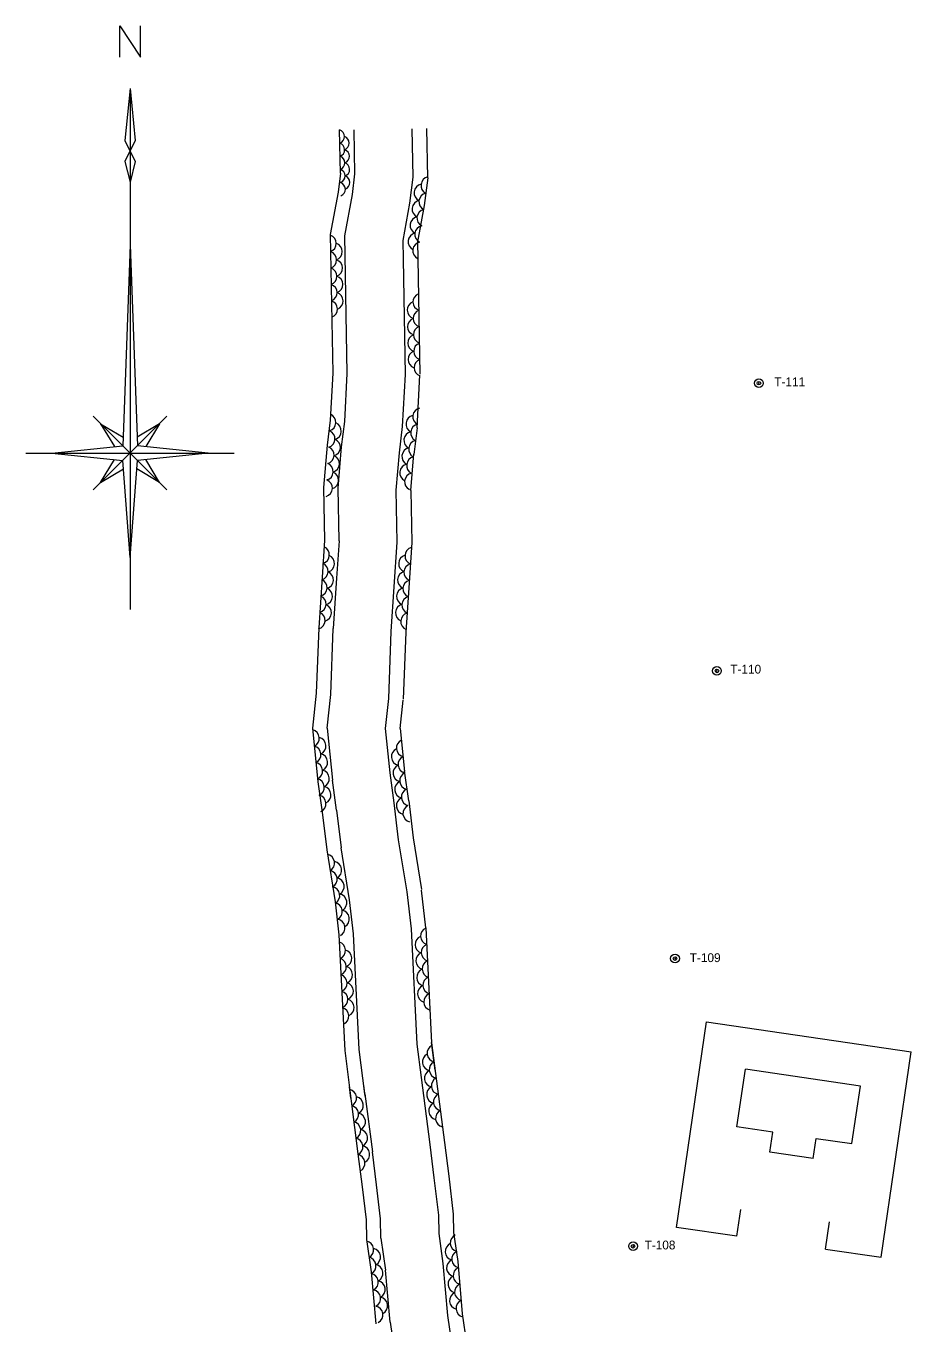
# Model space of a CAD drawing. Units: millimetres, scale not verified. Extents: x 13490 to 141534, y 7000 to 96571.
# Drawn here: x 13490 to 43945, y 46899 to 91516 of the extents above; entities that cross this region are included whole.
import ezdxf
from ezdxf.enums import TextEntityAlignment as Align

# ---------------------------------------------------------------- set-up
doc = ezdxf.new("R2010")
doc.units = ezdxf.units.MM
doc.header["$LTSCALE"] = 250
doc.header["$PDMODE"] = 32
doc.header["$PDSIZE"] = 125
doc.layers.add('0平面図-0通り芯', color=6, linetype='Continuous', lineweight=13)
doc.styles.add('MS-ゴシック-5.0-1.0', font='')
doc.styles.get('MS-ゴシック-5.0-1.0').set_extended_font_data('MS-ゴシック-5.0-1.0')

msp = doc.modelspace()

# ---------------------------------------------------------------- linework, layer by layer
at = {"layer": '0平面図-0通り芯', "color": 3}
for p, q in [((16715.9, 91515.9), (17432.7, 90440.7)), ((16715.9, 90440.7), (16715.9, 91515.9)), ((17432.7, 90440.7), (17432.7, 91515.9)), ((17074.3, 89365.5), (17253.5, 87573.5)), ((24310.2, 86450.8), (24284.2, 87936.9)), ((24810.7, 86424), (24784.1, 87945.6)), ((26812.9, 86316.8), (26783.8, 87980.6)), ((27313.4, 86290.1), (27283.8, 87989.3)), ((17253.5, 87573.5), (16895.1, 86856.7)), ((16895.1, 86856.7), (17074.3, 86139.9)), ((24310.2, 86450.8), (24228.5, 85797.9)), ((24722.9, 85722.1), (24810.7, 86424)), ((26700.6, 85418.7), (26812.9, 86316.8)), ((27313.4, 86290.1), (27195, 85342.8)), ((24228.5, 85797.9), (23963, 84338)), ((24463.8, 84297.3), (24722.9, 85722.1)), ((26466.9, 84134.5), (26700.6, 85418.7)), ((27195, 85342.8), (26967.7, 84093.8)), ((23963, 84338), (24046.2, 79573.1)), ((17074.3, 83989.5), (17327.7, 77074.9)), ((24546.4, 79564), (24463.8, 84297.3)), ((26478.1, 83494.6), (26466.9, 84134.5)), ((26967.7, 84093.8), (26978, 83503.3)), ((26547.3, 79527.1), (26478.1, 83494.6)), ((26978, 83503.3), (27047.3, 79535.9)), ((24046.2, 79573.1), (23959, 77955.9)), ((24457.3, 77911.4), (24546.4, 79564)), ((26450.6, 77733.2), (26547.3, 79527.1)), ((26949, 77688.7), (27046.6, 79500.2)), ((16060.8, 77835), (16831.7, 77372.3)), ((18087.9, 77835), (17614.1, 77045.1)), ((23959, 77955.9), (23851.1, 77093.1)), ((24348.5, 77041.5), (24457.3, 77911.4)), ((26338.3, 76835.1), (26450.6, 77733.2)), ((26949, 77688.7), (26834.4, 76773)), ((14386.3, 76821.5), (16820.9, 77074.9)), ((19762.3, 76821.5), (17327.7, 76568.1)), ((23851.1, 77093.1), (23730.9, 75634.2)), ((24231.2, 75618), (24348.5, 77041.5)), ((26232.7, 75553.1), (26338.3, 76835.1)), ((26733, 75536.9), (26836.6, 76794)), ((16060.8, 75807.9), (16534.6, 76597.8)), ((17074.3, 73237.5), (16820.9, 76568.1)), ((18087.9, 75807.9), (17305.5, 76277.1)), ((23730.9, 75634.2), (23762.5, 73821.7)), ((24262.8, 73809.7), (24231.2, 75618)), ((26263.9, 73761.3), (26232.7, 75553.1)), ((26733, 75536.9), (26764.2, 73749.3)), ((23762.5, 73821.7), (23679.4, 72558.6)), ((24262.8, 73809.7), (24178.3, 72525.8)), ((26162.8, 72223.3), (26263.9, 73761.3)), ((26764.2, 73749.3), (26661.7, 72190.5)), ((23679.4, 72558.6), (23564.7, 70814.9)), ((24178.3, 72525.8), (24064.1, 70789.1)), ((26061.6, 70685.3), (26162.8, 72223.3)), ((26661.7, 72190.5), (26561, 70659.5)), ((23564.7, 70814.9), (23478.9, 68560.6)), ((23977.9, 68524.4), (24064.1, 70789.1)), ((25973.8, 68379.5), (26061.6, 70685.3)), ((26561, 70659.5), (26473.5, 68360.4)), ((23478.9, 68560.6), (23350.2, 67361.2)), ((23852.9, 67359.7), (23977.9, 68524.4)), ((25863.7, 67353.4), (25973.8, 68379.5)), ((26366.4, 67351.8), (26471, 68326.1)), ((23350.2, 67361.2), (23536.3, 65517.7)), ((23852.9, 67359.7), (24032.8, 65578)), ((26018.5, 65819.9), (25863.7, 67353.4)), ((26366.4, 67351.8), (26516, 65870.1)), ((26164.3, 64798.2), (26018.5, 65819.9)), ((26660.2, 64862.8), (26513.5, 65890.5)), ((23536.3, 65517.7), (23685.1, 64475.3)), ((24181, 64539.8), (24032.8, 65578)), ((26314.7, 63520.7), (26164.3, 64798.2)), ((26660.2, 64862.8), (26810, 63589.6)), ((23685.1, 64475.3), (23838, 63176.1)), ((24181, 64539.8), (24333.3, 63245)), ((26601.9, 61733.4), (26314.7, 63520.7)), ((26810, 63589.6), (27095.6, 61812.7)), ((23838, 63176.1), (24125.2, 61388.8)), ((24620.5, 61457.7), (24333.3, 63245)), ((26752.2, 60455.8), (26601.9, 61733.4)), ((27250.8, 60497.5), (27098.5, 61791.8)), ((24125.2, 61388.8), (24259.5, 60247.4)), ((24758, 60289.1), (24620.5, 61457.7)), ((24259.5, 60247.4), (24457.4, 56268.4)), ((24955.8, 56312.9), (24758, 60289.1)), ((26949.5, 56490.7), (26752.2, 60455.8)), ((27250.8, 60497.5), (27447.8, 56535.3)), ((35876.8, 50187.9), (36908.5, 57258)), ((36908.5, 57258), (43944.7, 56231.3)), ((24457.4, 56268.4), (24680.8, 54534.7)), ((25152.3, 54787.8), (24955.8, 56312.9)), ((27097.5, 55341.1), (26949.5, 56490.7)), ((27568, 55602.4), (27445.3, 56554.6)), ((27447.8, 56535.3), (27889.6, 53105.7)), ((42913, 49161.1), (43944.7, 56231.3)), ((27393.7, 53041.9), (27097.5, 55341.1)), ((37953.7, 53649), (38242.5, 55628)), ((42200.6, 55050.5), (38242.5, 55628)), ((24667.7, 54636.2), (24618, 55021.7)), ((25163.6, 54700.1), (25113.9, 55085.6)), ((41911.8, 53071.4), (42200.6, 55050.5)), ((24680.8, 54534.7), (24914.2, 52722.5)), ((25152.3, 54787.8), (25410.1, 52786.4)), ((39190.6, 53468.5), (37953.7, 53649)), ((27889.6, 53105.7), (28038, 51953.4)), ((39089.6, 52776.2), (39190.6, 53468.5)), ((40573.8, 52559.6), (40674.9, 53251.9)), ((40674.9, 53251.9), (41911.8, 53071.4)), ((24914.2, 52722.5), (25060.5, 51586.7)), ((25556.8, 51647.7), (25410.1, 52786.4)), ((27541.8, 51892.3), (27393.7, 53041.9)), ((40573.8, 52559.6), (39089.6, 52776.2)), ((27692.1, 50614.7), (27541.8, 51892.3)), ((28038, 51953.4), (28191.6, 50648.3)), ((25060.5, 51586.7), (25194.7, 50446.6)), ((25694.2, 50480.2), (25556.8, 51647.7)), ((25194.7, 50446.6), (25206.4, 49775.6)), ((25705.8, 49815.4), (25694.2, 50480.2)), ((27703.3, 49974.8), (27692.1, 50614.7)), ((28191.6, 50648.3), (28202.7, 50014.7)), ((37952.6, 49885), (38086.4, 50801.8)), ((27849.1, 48953.2), (27703.3, 49974.8)), ((28202.7, 50014.7), (28346, 49010.7)), ((37952.6, 49885), (35876.8, 50187.9)), ((40996.5, 49439.6), (41133.9, 50381.1)), ((25206.4, 49775.6), (25364.9, 48665.5)), ((25705.8, 49815.4), (25861.7, 48723)), ((40996.7, 49440.8), (42913, 49161.1)), ((25364.9, 48665.5), (25524.1, 46876.1)), ((26021, 46933.6), (25861.7, 48723)), ((28008.4, 47163.7), (27849.1, 48953.2)), ((28346, 49010.7), (28505.2, 47221.2)), ((26021, 46933.6), (26176.8, 45841.9)), ((28154.2, 46142.1), (28008.4, 47163.7)), ((28505.2, 47221.2), (28649.2, 46212.8))]:
    msp.add_line(p, q, dxfattribs=at)
at = {"layer": '0平面図-0通り芯', "color": 4}
for p, q in [((17074.3, 89365.5), (16895.1, 87573.5)), ((17074.3, 89365.5), (17074.3, 71445.5)), ((16895.1, 87573.5), (17253.5, 86856.7)), ((17253.5, 86856.7), (17074.3, 86139.9)), ((17074.3, 83989.5), (16820.9, 77074.9)), ((18341.6, 78088.8), (15807, 75554.2)), ((15807, 78088.8), (18341.6, 75554.2)), ((16060.8, 77835), (16534.6, 77045.1)), ((18087.9, 77835), (17317, 77372.3)), ((13490.3, 76821.5), (20658.3, 76821.5)), ((14386.3, 76821.5), (16820.9, 76568.1)), ((19762.3, 76821.5), (17327.7, 77074.9)), ((17074.3, 73237.5), (17327.7, 76568.1)), ((18087.9, 75807.9), (17614.1, 76597.8)), ((16060.8, 75807.9), (16843.2, 76277.1))]:
    msp.add_line(p, q, dxfattribs=at)
for centre in [(38710.5, 79228.1), (37266.5, 69332.9), (35822.6, 59437.7), (34378.6, 49542.4)]:
    msp.add_circle(centre, 150, dxfattribs=at)
for centre, radius, start, end in [((24208.2, 87709), 240, 290.47177, 71.52936), ((24216.1, 87257), 240, 290.47177, 71.52936), ((24372.2, 87483.8), 240, 290.47177, 71.52936), ((24224, 86805.1), 240, 290.47177, 71.52936), ((24380, 87031.9), 240, 290.47177, 71.52936), ((24231.9, 86353.2), 240, 290.47177, 71.52936), ((24387.9, 86579.9), 240, 290.47177, 71.52936), ((24239.8, 85901.2), 240, 290.47177, 71.52936), ((24395.8, 86128), 240, 290.47177, 71.52936), ((27381.6, 86029.6), 300, 102.3429, 243.40048), ((27148.4, 85776.6), 300, 102.3429, 243.40048), ((27311.5, 85469), 300, 102.3429, 243.40048), ((27078.3, 85215.9), 300, 102.3429, 243.40048), ((27008.2, 84655.3), 300, 102.3429, 243.40048), ((27241.4, 84908.3), 300, 102.3429, 243.40048), ((26938.1, 84094.7), 300, 102.3429, 243.40048), ((27171.3, 84347.7), 300, 102.3429, 243.40048), ((23868.3, 84034.2), 300, 290.47153, 71.52913), ((24073.2, 83752.7), 300, 290.47153, 71.52913), ((27101.2, 83787.1), 300, 102.3429, 243.40048), ((23878.1, 83469.3), 300, 290.47153, 71.52913), ((24083.1, 83187.8), 300, 290.47153, 71.52913), ((23888, 82904.3), 300, 290.47153, 71.52913), ((23897.9, 82339.4), 300, 290.47153, 71.52913), ((24093, 82622.9), 300, 290.47153, 71.52913), ((24102.8, 82058), 300, 290.47153, 71.52913), ((27103.9, 82022.8), 300, 110.47087, 251.52846), ((23907.7, 81774.5), 300, 290.47153, 71.52913), ((26908.8, 81739.3), 300, 110.47087, 251.52846), ((27113.7, 81457.9), 300, 110.47087, 251.52846), ((26918.6, 81174.4), 300, 110.47087, 251.52846), ((26928.5, 80609.5), 300, 110.47087, 251.52846), ((27123.6, 80892.9), 300, 110.47087, 251.52846), ((26938.4, 80044.6), 300, 110.47087, 251.52846), ((27133.5, 80328), 300, 110.47087, 251.52846), ((27143.3, 79763.1), 300, 110.47087, 251.52846), ((23854.7, 77879.4), 300, 286.38586, 67.44347), ((26865.4, 77826.6), 300, 102.34065, 243.39827), ((27098.7, 78079.6), 300, 102.34065, 243.39827), ((24039.1, 77584), 300, 286.38586, 67.44347), ((27028.5, 77518.9), 300, 102.34065, 243.39827), ((23824.3, 77315.2), 300, 286.38586, 67.44347), ((24008.7, 77019.8), 300, 286.38586, 67.44347), ((26795.3, 77265.9), 300, 102.34065, 243.39827), ((26958.4, 76958.3), 300, 102.34065, 243.39827), ((23793.9, 76751), 300, 286.38586, 67.44347), ((26725.2, 76705.3), 300, 102.34065, 243.39827), ((23763.5, 76186.8), 300, 286.38586, 67.44347), ((23978.3, 76455.6), 300, 286.38586, 67.44347), ((26655, 76144.7), 300, 102.34065, 243.39827), ((26888.2, 76397.7), 300, 102.34065, 243.39827), ((23733.1, 75622.6), 300, 286.38586, 67.44347), ((23947.9, 75891.4), 300, 286.38586, 67.44347), ((26818.1, 75837.1), 300, 102.34065, 243.39827), ((23629.4, 73321.6), 300, 285.70749, 66.76511), ((23810.2, 73024.1), 300, 285.70749, 66.76511), ((26616.1, 73021.1), 300, 105.70757, 246.76517), ((26834.1, 73287.4), 300, 105.70757, 246.76517), ((23592.3, 72757.8), 300, 285.70749, 66.76511), ((23773.2, 72460.3), 300, 285.70749, 66.76511), ((26579, 72457.4), 300, 105.70757, 246.76517), ((26797, 72723.6), 300, 105.70757, 246.76517), ((23555.2, 72194), 300, 285.70749, 66.76511), ((26759.9, 72159.8), 300, 105.70757, 246.76517), ((23518.1, 71630.3), 300, 285.70749, 66.76511), ((23736.1, 71896.5), 300, 285.70749, 66.76511), ((26541.9, 71893.6), 300, 105.70757, 246.76517), ((26722.8, 71596.1), 300, 105.70757, 246.76517), ((23699, 71332.8), 300, 285.70749, 66.76511), ((26504.8, 71329.8), 300, 105.70757, 246.76517), ((23481, 71066.5), 300, 285.70749, 66.76511), ((26685.7, 71032.3), 300, 105.70757, 246.76517), ((23285, 67011.2), 300, 295.23512, 76.29272), ((23512.7, 66747.7), 300, 295.23512, 76.29272), ((26535.2, 66675.6), 300, 115.23512, 256.29271), ((23341.8, 66449), 300, 295.23512, 76.29272), ((26364.3, 66376.9), 300, 115.23512, 256.29271), ((23398.5, 65886.9), 300, 295.23512, 76.29272), ((23569.4, 66185.6), 300, 295.23512, 76.29272), ((26421, 65814.8), 300, 115.23512, 256.29271), ((26591.9, 66113.5), 300, 115.23512, 256.29271), ((23455.2, 65324.8), 300, 295.23512, 76.29272), ((23626.1, 65623.4), 300, 295.23512, 76.29272), ((26648.7, 65551.3), 300, 115.23512, 256.29271), ((23682.9, 65061.3), 300, 295.23512, 76.29272), ((26477.8, 65252.7), 300, 115.23512, 256.29271), ((26705.4, 64989.2), 300, 115.23512, 256.29271), ((23512, 64762.6), 300, 295.23512, 76.29272), ((26534.5, 64690.5), 300, 115.23512, 256.29271), ((26762.2, 64427), 300, 115.23512, 256.29271), ((23809.2, 62724.8), 300, 298.60109, 79.65868), ((24051.9, 62475.2), 300, 298.60109, 79.65868), ((23898.8, 62167), 300, 298.60109, 79.65868), ((24141.5, 61917.3), 300, 298.60109, 79.65868), ((23988.5, 61609.1), 300, 298.60109, 79.65868), ((24231.2, 61359.5), 300, 298.60109, 79.65868), ((24078.2, 61051.3), 300, 298.60109, 79.65868), ((24167.8, 60493.4), 300, 298.60109, 79.65868), ((24320.8, 60801.6), 300, 298.60109, 79.65868), ((27365.2, 60210), 300, 112.31886, 253.37646), ((24185.7, 59718.1), 300, 292.31885, 73.37645), ((27179.3, 59920.4), 300, 112.31886, 253.37646), ((27393.3, 59645.7), 300, 112.31886, 253.37646), ((24213.8, 59153.8), 300, 292.31885, 73.37645), ((24399.6, 59443.3), 300, 292.31885, 73.37645), ((27207.4, 59356.1), 300, 112.31886, 253.37646), ((27421.3, 59081.4), 300, 112.31886, 253.37646), ((24427.7, 58879), 300, 292.31885, 73.37645), ((27235.5, 58791.8), 300, 112.31886, 253.37646), ((24241.8, 58589.4), 300, 292.31885, 73.37645), ((24455.8, 58314.7), 300, 292.31885, 73.37645), ((27263.5, 58227.5), 300, 112.31886, 253.37646), ((27449.4, 58517.1), 300, 112.31886, 253.37646), ((24269.9, 58025.1), 300, 292.31885, 73.37645), ((24483.8, 57750.4), 300, 292.31885, 73.37645), ((27477.5, 57952.8), 300, 112.31886, 253.37646), ((24298, 57460.8), 300, 292.31885, 73.37645), ((27594.2, 56181.6), 300, 116.81113, 257.86874), ((27431.6, 55878.3), 300, 116.81113, 257.86874), ((27666.4, 55621.2), 300, 116.81113, 257.86874), ((27503.8, 55317.9), 300, 116.81113, 257.86874), ((27738.6, 55060.8), 300, 116.81113, 257.86874), ((24566.2, 54641.2), 300, 296.8118, 77.86938), ((27576, 54757.6), 300, 116.81113, 257.86874), ((24801, 54384.1), 300, 296.8118, 77.86938), ((27648.2, 54197.2), 300, 116.81113, 257.86874), ((27810.8, 54500.5), 300, 116.81113, 257.86874), ((24638.4, 54080.8), 300, 296.8118, 77.86938), ((24873.2, 53823.7), 300, 296.8118, 77.86938), ((27883, 53940.1), 300, 116.81113, 257.86874), ((24710.6, 53520.4), 300, 296.8118, 77.86938), ((24945.4, 53263.3), 300, 296.8118, 77.86938), ((24782.8, 52960.1), 300, 296.8118, 77.86938), ((24855, 52399.7), 300, 296.8118, 77.86938), ((25017.6, 52702.9), 300, 296.8118, 77.86938), ((25155.4, 49424.9), 300, 297.59613, 78.65372), ((28214.6, 49359.1), 300, 114.55681, 255.61443), ((28389, 49655.7), 300, 114.55681, 255.61443), ((25235.3, 48865.6), 300, 297.59613, 78.65372), ((25393.7, 49171), 300, 297.59613, 78.65372), ((28439.1, 49093), 300, 114.55681, 255.61443), ((25473.6, 48611.7), 300, 297.59613, 78.65372), ((28264.7, 48796.3), 300, 114.55681, 255.61443), ((28489.2, 48530.2), 300, 114.55681, 255.61443), ((25315.1, 48306.2), 300, 297.59613, 78.65372), ((25553.4, 48052.4), 300, 297.59613, 78.65372), ((28314.8, 48233.6), 300, 114.55681, 255.61443), ((28539.2, 47967.4), 300, 114.55681, 255.61443), ((25395, 47746.9), 300, 297.59613, 78.65372), ((25633.3, 47493), 300, 297.59613, 78.65372), ((28364.8, 47670.8), 300, 114.55681, 255.61443), ((25474.8, 47187.6), 300, 297.59613, 78.65372), ((28589.3, 47404.6), 300, 114.55681, 255.61443)]:
    msp.add_arc(centre, radius, start, end, dxfattribs=at)
at = {"layer": '0平面図-0通り芯', "color": 7}
for p in [(38710.5, 79228.1), (37266.5, 69332.9), (35822.6, 59437.7), (34378.6, 49542.4)]:
    msp.add_point(p, dxfattribs=at)

# ---------------------------------------------------------------- texts
at = {"layer": '0平面図-0通り芯', "color": 4, "style": 'MS-ゴシック-5.0-1.0'}
for s, p in [('T-111', (39239.1, 79031)), ('T-110', (37724.7, 69147.5)), ('T-109', (36329.9, 59224.2)), ('T-108', (34775.6, 49340.7))]:
    msp.add_text(s, height=303.8, dxfattribs=at).set_placement(p, align=Align.BOTTOM_LEFT)

doc.saveas('drawing.dxf')
